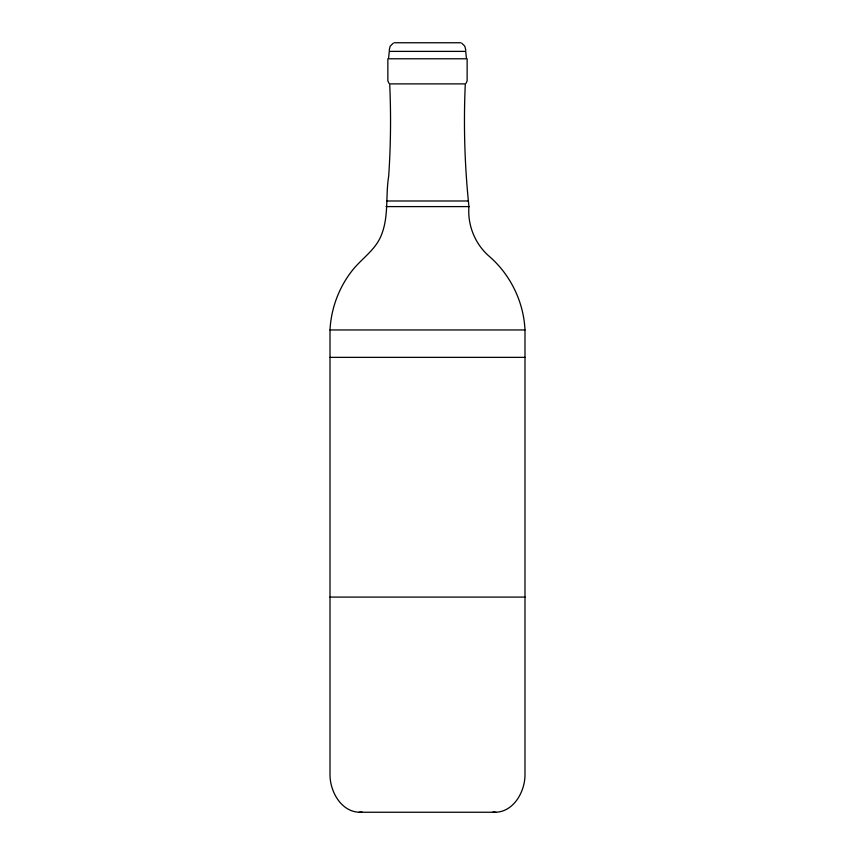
<?xml version="1.0" encoding="UTF-8"?>
<svg xmlns="http://www.w3.org/2000/svg" width="855" height="855" viewBox="0 0 855 855"><rect width="100%" height="100%" fill="white"/><g stroke="black" fill="none" stroke-linecap="round" stroke-linejoin="round"><path stroke-width="1.28" d="M389.164 50.317L390.19 46.17L393.247 43.199M468.946 206.6C467.375 225.164 475.134 244.167 489.242 256.329C510.488 274.712 523.688 301.901 524.991 329.955L524.991 775.004C524.938 791.431 514.037 811.427 495.964 812.25L359.036 812.25C340.963 811.427 330.062 791.431 330.009 775.004L330.009 329.955C331.045 308.944 338.591 288.338 351.384 271.623C361.131 258.702 376.264 249.81 381.822 233.885C388.854 215.439 385.52 195.197 388.704 176.002C390.756 145.339 391.088 114.581 389.698 83.886L465.302 83.886C463.442 124.809 464.66 165.859 468.946 206.6L386.054 206.6M388.63 57.734L389.282 51.386L465.719 51.386L466.37 57.734M466.071 83.256L467.129 80.862L467.151 58.781L387.849 58.781L387.871 80.862L388.929 83.256M359.036 812.25L362.028 812.026M394.23 42.75L460.77 42.75M386.61 200.989L468.39 200.989M330.009 329.955L524.991 329.955M330.009 357.369L524.991 357.369M330.009 597.089L524.991 597.089M492.972 812.026L495.964 812.25M461.753 43.199L464.81 46.17L465.836 50.317"/></g></svg>
